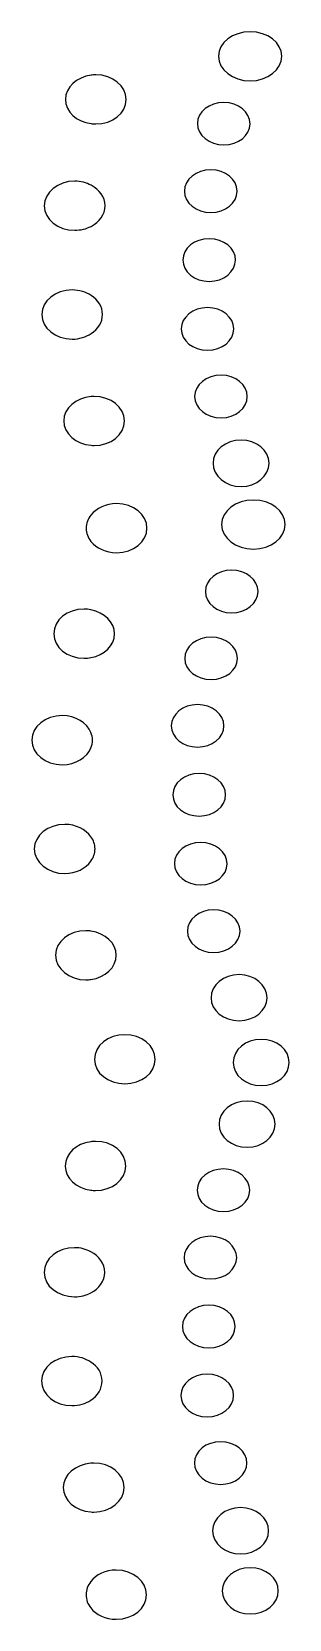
# Model space of a CAD drawing. Header units: centimetres. Extents: x -13.4 to 13.4, y -13.4 to 13.3.
# Drawn here: x -13.23 to -12.15, y -6.55 to 0.16 of the extents above; entities that cross this region are included whole.
import ezdxf

# ---------------------------------------------------------------- set-up
doc = ezdxf.new("R2010")
doc.units = ezdxf.units.CM
doc.header["$MEASUREMENT"] = 0
doc.layers.add('Layer 1', color=7, linetype='Continuous')

msp = doc.modelspace()

# ---------------------------------------------------------------- linework, layer by layer
at = {"layer": 'Layer 1', "color": 22, "lineweight": 25}
for points, knots in [([(-12.30973, 0.15669), (-12.23596, 0.15669), (-12.17661, 0.11051), (-12.17661, 0.05334), (-12.17661, 0.05334), (-12.17661, -0.00383), (-12.23596, -0.05084), (-12.30973, -0.05084), (-12.30973, -0.05084), (-12.3835, -0.05084), (-12.44368, -0.00383), (-12.44368, 0.05334), (-12.44368, 0.05334), (-12.44368, 0.11051), (-12.3835, 0.15669), (-12.30973, 0.15669)], [0, 0, 0, 0, 0.2, 0.2, 0.2, 0.2, 0.4, 0.4, 0.4, 0.4, 0.6, 0.6, 0.6, 0.6, 1, 1, 1, 1]), ([(-12.96126, -0.02521), (-12.89048, -0.02523), (-12.83308, -0.07211), (-12.8331, -0.12939), (-12.8331, -0.12939), (-12.83312, -0.18667), (-12.89048, -0.23277), (-12.96126, -0.23274), (-12.96126, -0.23274), (-12.96811, -0.23274), (-12.97455, -0.23193), (-12.9811, -0.23109), (-12.9811, -0.23109), (-13.04229, -0.22327), (-13.08943, -0.18116), (-13.08941, -0.12939), (-13.08941, -0.12939), (-13.08939, -0.07762), (-13.04229, -0.0347), (-12.9811, -0.02686), (-12.9811, -0.02686), (-12.97454, -0.02606), (-12.9681, -0.0252), (-12.96126, -0.02521)], [0, 0, 0, 0, 0.1428571, 0.1428571, 0.1428571, 0.1428571, 0.2857143, 0.2857143, 0.2857143, 0.2857143, 0.4285714, 0.4285714, 0.4285714, 0.4285714, 0.5714286, 0.5714286, 0.5714286, 0.5714286, 0.7142857, 0.7142857, 0.7142857, 0.7142857, 1, 1, 1, 1]), ([(-12.42135, -0.1418), (-12.36007, -0.14182), (-12.31054, -0.1823), (-12.31056, -0.23192), (-12.31056, -0.23192), (-12.31058, -0.28154), (-12.36008, -0.32124), (-12.42135, -0.32122), (-12.42135, -0.32122), (-12.48263, -0.3212), (-12.53299, -0.28072), (-12.53297, -0.2311), (-12.53297, -0.2311), (-12.53295, -0.18148), (-12.48263, -0.14178), (-12.42135, -0.1418)], [0, 0, 0, 0, 0.2, 0.2, 0.2, 0.2, 0.4, 0.4, 0.4, 0.4, 0.6, 0.6, 0.6, 0.6, 1, 1, 1, 1]), ([(-12.47592, -0.42622), (-12.41464, -0.42624), (-12.36511, -0.46672), (-12.36513, -0.51634), (-12.36513, -0.51634), (-12.36515, -0.56596), (-12.41465, -0.60649), (-12.47592, -0.60646), (-12.47592, -0.60646), (-12.5372, -0.60644), (-12.58756, -0.56596), (-12.58754, -0.51634), (-12.58754, -0.51634), (-12.58752, -0.46675), (-12.5372, -0.4262), (-12.47592, -0.42622)], [0, 0, 0, 0, 0.2, 0.2, 0.2, 0.2, 0.4, 0.4, 0.4, 0.4, 0.6, 0.6, 0.6, 0.6, 1, 1, 1, 1]), ([(-13.05056, -0.47418), (-13.025, -0.47419), (-13.00106, -0.48109), (-12.98111, -0.49154), (-12.98111, -0.49154), (-12.94573, -0.51), (-12.92239, -0.54174), (-12.92241, -0.57836), (-12.92241, -0.57836), (-12.92242, -0.61498), (-12.94568, -0.64675), (-12.98111, -0.66518), (-12.98111, -0.66518), (-13.00111, -0.67559), (-13.02505, -0.68173), (-13.05056, -0.68172), (-13.05056, -0.68172), (-13.1213, -0.6817), (-13.17874, -0.63565), (-13.17872, -0.57837), (-13.17872, -0.57837), (-13.1787, -0.52109), (-13.1213, -0.47417), (-13.05056, -0.47419), (-13.05056, -0.47419), (-13.05056, -0.47419), (-13.05056, -0.47418), (-13.05056, -0.47418)], [0, 0, 0, 0, 0.125, 0.125, 0.125, 0.125, 0.25, 0.25, 0.25, 0.25, 0.375, 0.375, 0.375, 0.375, 0.5, 0.5, 0.5, 0.5, 0.625, 0.625, 0.625, 0.625, 0.75, 0.75, 0.75, 0.75, 1, 1, 1, 1]), ([(-12.48336, -0.71726), (-12.42208, -0.71728), (-12.37172, -0.75776), (-12.37174, -0.80738), (-12.37174, -0.80738), (-12.37176, -0.857), (-12.42208, -0.89753), (-12.48336, -0.8975), (-12.48336, -0.8975), (-12.54464, -0.89748), (-12.59417, -0.857), (-12.59415, -0.80738), (-12.59415, -0.80738), (-12.59413, -0.75779), (-12.54463, -0.71724), (-12.48336, -0.71726)], [0, 0, 0, 0, 0.2, 0.2, 0.2, 0.2, 0.4, 0.4, 0.4, 0.4, 0.6, 0.6, 0.6, 0.6, 1, 1, 1, 1]), ([(-13.06131, -0.93389), (-13.03098, -0.9339), (-13.00305, -0.94279), (-12.98111, -0.95704), (-12.98111, -0.95704), (-12.95183, -0.97607), (-12.93314, -1.00452), (-12.93315, -1.03724), (-12.93315, -1.03724), (-12.93316, -1.06996), (-12.95185, -1.09926), (-12.98111, -1.11827), (-12.98111, -1.11827), (-13.00302, -1.13247), (-13.03098, -1.14143), (-13.06131, -1.14142), (-13.06131, -1.14142), (-13.13205, -1.1414), (-13.18949, -1.09452), (-13.18947, -1.03724), (-13.18947, -1.03724), (-13.18945, -0.97996), (-13.13205, -0.93383), (-13.06131, -0.93389)], [0, 0, 0, 0, 0.1428571, 0.1428571, 0.1428571, 0.1428571, 0.2857143, 0.2857143, 0.2857143, 0.2857143, 0.4285714, 0.4285714, 0.4285714, 0.4285714, 0.5714286, 0.5714286, 0.5714286, 0.5714286, 0.7142857, 0.7142857, 0.7142857, 0.7142857, 1, 1, 1, 1]), ([(-12.48998, -1.00831), (-12.4287, -1.00833), (-12.37917, -1.04875), (-12.37919, -1.09843), (-12.37919, -1.09843), (-12.37921, -1.14805), (-12.42871, -1.18858), (-12.48998, -1.18855), (-12.48998, -1.18855), (-12.55126, -1.18853), (-12.60075, -1.14805), (-12.60077, -1.09843), (-12.60077, -1.09843), (-12.60075, -1.04874), (-12.55125, -1.00829), (-12.48998, -1.00831)], [0, 0, 0, 0, 0.2, 0.2, 0.2, 0.2, 0.4, 0.4, 0.4, 0.4, 0.6, 0.6, 0.6, 0.6, 1, 1, 1, 1]), ([(-12.43292, -1.29356), (-12.37164, -1.29358), (-12.32211, -1.33406), (-12.32213, -1.38368), (-12.32213, -1.38368), (-12.32215, -1.4333), (-12.37165, -1.47383), (-12.43292, -1.4738), (-12.43292, -1.4738), (-12.4942, -1.47378), (-12.54456, -1.4333), (-12.54454, -1.38368), (-12.54454, -1.38368), (-12.54452, -1.33406), (-12.4942, -1.29353), (-12.43292, -1.29356)], [0, 0, 0, 0, 0.2, 0.2, 0.2, 0.2, 0.4, 0.4, 0.4, 0.4, 0.6, 0.6, 0.6, 0.6, 1, 1, 1, 1]), ([(-12.96871, -1.38368), (-12.89793, -1.38371), (-12.84053, -1.42975), (-12.84055, -1.48703), (-12.84055, -1.48703), (-12.84057, -1.54431), (-12.89793, -1.59123), (-12.96871, -1.59121), (-12.96871, -1.59121), (-12.97307, -1.59121), (-12.97684, -1.58996), (-12.98111, -1.58956), (-12.98111, -1.58956), (-13.04579, -1.58426), (-13.09688, -1.54079), (-13.09687, -1.48703), (-13.09687, -1.48703), (-13.09685, -1.43328), (-13.0458, -1.38972), (-12.98111, -1.3845), (-12.98111, -1.3845), (-12.97684, -1.38417), (-12.97306, -1.38367), (-12.96871, -1.38367), (-12.96871, -1.38367), (-12.96871, -1.38367), (-12.96871, -1.38368), (-12.96871, -1.38368)], [0, 0, 0, 0, 0.125, 0.125, 0.125, 0.125, 0.25, 0.25, 0.25, 0.25, 0.375, 0.375, 0.375, 0.375, 0.5, 0.5, 0.5, 0.5, 0.625, 0.625, 0.625, 0.625, 0.75, 0.75, 0.75, 0.75, 1, 1, 1, 1]), ([(-12.34859, -1.56807), (-12.2833, -1.56807), (-12.23035, -1.61173), (-12.23035, -1.66564), (-12.23035, -1.66564), (-12.23035, -1.71955), (-12.2833, -1.76403), (-12.34859, -1.76403), (-12.34859, -1.76403), (-12.41388, -1.76403), (-12.46683, -1.71955), (-12.46683, -1.66564), (-12.46683, -1.66564), (-12.46683, -1.61173), (-12.41388, -1.56807), (-12.34859, -1.56807)], [0, 0, 0, 0, 0.2, 0.2, 0.2, 0.2, 0.4, 0.4, 0.4, 0.4, 0.6, 0.6, 0.6, 0.6, 1, 1, 1, 1]), ([(-12.87362, -1.83596), (-12.80284, -1.83598), (-12.74544, -1.88286), (-12.74546, -1.94014), (-12.74546, -1.94014), (-12.74548, -1.99742), (-12.80284, -2.04352), (-12.87362, -2.04349), (-12.87362, -2.04349), (-12.9193, -2.04347), (-12.95925, -2.02467), (-12.98193, -1.99553), (-12.98193, -1.99553), (-12.99437, -1.9795), (-13.00178, -1.96042), (-13.00177, -1.94013), (-13.00177, -1.94013), (-13.00176, -1.91977), (-12.99438, -1.90075), (-12.98193, -1.88473), (-12.98193, -1.88473), (-12.95923, -1.85558), (-12.91929, -1.8359), (-12.87362, -1.83595), (-12.87362, -1.83595), (-12.87362, -1.83595), (-12.87362, -1.83596), (-12.87362, -1.83596)], [0, 0, 0, 0, 0.125, 0.125, 0.125, 0.125, 0.25, 0.25, 0.25, 0.25, 0.375, 0.375, 0.375, 0.375, 0.5, 0.5, 0.5, 0.5, 0.625, 0.625, 0.625, 0.625, 0.75, 0.75, 0.75, 0.75, 1, 1, 1, 1]), ([(-12.2965, -1.82107), (-12.22273, -1.82107), (-12.16255, -1.86725), (-12.16255, -1.92442), (-12.16255, -1.92442), (-12.16255, -1.98159), (-12.22273, -2.0286), (-12.2965, -2.0286), (-12.2965, -2.0286), (-12.37027, -2.0286), (-12.43045, -1.98159), (-12.43045, -1.92442), (-12.43045, -1.92442), (-12.43045, -1.86725), (-12.37027, -1.82107), (-12.2965, -1.82107)], [0, 0, 0, 0, 0.2, 0.2, 0.2, 0.2, 0.4, 0.4, 0.4, 0.4, 0.6, 0.6, 0.6, 0.6, 1, 1, 1, 1]), ([(-12.38828, -2.11708), (-12.327, -2.1171), (-12.27664, -2.15758), (-12.27666, -2.2072), (-12.27666, -2.2072), (-12.27668, -2.25682), (-12.327, -2.29735), (-12.38828, -2.29732), (-12.38828, -2.29732), (-12.44956, -2.2973), (-12.49909, -2.25682), (-12.49907, -2.2072), (-12.49907, -2.2072), (-12.49905, -2.15761), (-12.44955, -2.11705), (-12.38828, -2.11708)], [0, 0, 0, 0, 0.2, 0.2, 0.2, 0.2, 0.4, 0.4, 0.4, 0.4, 0.6, 0.6, 0.6, 0.6, 1, 1, 1, 1]), ([(-13.01087, -2.28161), (-13.00095, -2.28161), (-12.99122, -2.28313), (-12.98193, -2.28492), (-12.98193, -2.28492), (-12.92505, -2.29549), (-12.8827, -2.33651), (-12.88271, -2.38579), (-12.88271, -2.38579), (-12.88273, -2.43508), (-12.92505, -2.47607), (-12.98193, -2.48666), (-12.98193, -2.48666), (-12.99122, -2.48837), (-13.00095, -2.48914), (-13.01087, -2.48914), (-13.01087, -2.48914), (-13.08161, -2.48912), (-13.13905, -2.44307), (-13.13903, -2.38579), (-13.13903, -2.38579), (-13.13901, -2.32851), (-13.08161, -2.28159), (-13.01087, -2.28161)], [0, 0, 0, 0, 0.1428571, 0.1428571, 0.1428571, 0.1428571, 0.2857143, 0.2857143, 0.2857143, 0.2857143, 0.4285714, 0.4285714, 0.4285714, 0.4285714, 0.5714286, 0.5714286, 0.5714286, 0.5714286, 0.7142857, 0.7142857, 0.7142857, 0.7142857, 1, 1, 1, 1]), ([(-12.47509, -2.39985), (-12.41381, -2.39987), (-12.36345, -2.44035), (-12.36347, -2.48997), (-12.36347, -2.48997), (-12.36349, -2.53959), (-12.41381, -2.57929), (-12.47509, -2.57927), (-12.47509, -2.57927), (-12.53637, -2.57925), (-12.5859, -2.53959), (-12.58588, -2.48997), (-12.58588, -2.48997), (-12.58586, -2.44035), (-12.53636, -2.39982), (-12.47509, -2.39985)], [0, 0, 0, 0, 0.2, 0.2, 0.2, 0.2, 0.4, 0.4, 0.4, 0.4, 0.6, 0.6, 0.6, 0.6, 1, 1, 1, 1]), ([(-13.10348, -2.73141), (-13.04664, -2.73143), (-12.99864, -2.76188), (-12.98194, -2.80334), (-12.98194, -2.80334), (-12.97784, -2.81352), (-12.97532, -2.8243), (-12.97533, -2.83559), (-12.97533, -2.83559), (-12.97533, -2.84681), (-12.97783, -2.85766), (-12.98194, -2.86784), (-12.98194, -2.86784), (-12.99867, -2.90939), (-13.0466, -2.93897), (-13.10348, -2.93895), (-13.10348, -2.93895), (-13.17422, -2.93893), (-13.23166, -2.89288), (-13.23164, -2.8356), (-13.23164, -2.8356), (-13.23162, -2.77822), (-13.17422, -2.7314), (-13.10348, -2.73142), (-13.10348, -2.73142), (-13.10348, -2.73142), (-13.10348, -2.73141), (-13.10348, -2.73141)], [0, 0, 0, 0, 0.125, 0.125, 0.125, 0.125, 0.25, 0.25, 0.25, 0.25, 0.375, 0.375, 0.375, 0.375, 0.5, 0.5, 0.5, 0.5, 0.625, 0.625, 0.625, 0.625, 0.75, 0.75, 0.75, 0.75, 1, 1, 1, 1]), ([(-12.53214, -2.6851), (-12.47086, -2.68512), (-12.4205, -2.7256), (-12.42052, -2.77522), (-12.42052, -2.77522), (-12.42054, -2.82484), (-12.47086, -2.86454), (-12.53214, -2.86452), (-12.53214, -2.86452), (-12.59342, -2.8645), (-12.64295, -2.82484), (-12.64293, -2.77522), (-12.64293, -2.77522), (-12.64291, -2.7256), (-12.59341, -2.68507), (-12.53214, -2.6851)], [0, 0, 0, 0, 0.2, 0.2, 0.2, 0.2, 0.4, 0.4, 0.4, 0.4, 0.6, 0.6, 0.6, 0.6, 1, 1, 1, 1]), ([(-12.52553, -2.97614), (-12.46425, -2.97616), (-12.41389, -3.01664), (-12.41391, -3.06626), (-12.41391, -3.06626), (-12.41393, -3.11588), (-12.46425, -3.15558), (-12.52553, -3.15556), (-12.52553, -3.15556), (-12.58681, -3.15554), (-12.63634, -3.11588), (-12.63632, -3.06626), (-12.63632, -3.06626), (-12.6363, -3.01664), (-12.5868, -2.97611), (-12.52553, -2.97614)], [0, 0, 0, 0, 0.2, 0.2, 0.2, 0.2, 0.4, 0.4, 0.4, 0.4, 0.6, 0.6, 0.6, 0.6, 1, 1, 1, 1]), ([(-13.09273, -3.19112), (-13.04518, -3.19114), (-13.00404, -3.21209), (-12.98194, -3.24321), (-12.98194, -3.24321), (-12.97116, -3.25843), (-12.96457, -3.27566), (-12.96458, -3.29447), (-12.96458, -3.29447), (-12.96459, -3.31328), (-12.97111, -3.33052), (-12.98194, -3.34573), (-12.98194, -3.34573), (-13.0041, -3.37683), (-13.04519, -3.39866), (-13.09273, -3.39865), (-13.09273, -3.39865), (-13.16347, -3.39863), (-13.22091, -3.35175), (-13.22089, -3.29447), (-13.22089, -3.29447), (-13.22087, -3.23712), (-13.16347, -3.19113), (-13.09273, -3.19112)], [0, 0, 0, 0, 0.1428571, 0.1428571, 0.1428571, 0.1428571, 0.2857143, 0.2857143, 0.2857143, 0.2857143, 0.4285714, 0.4285714, 0.4285714, 0.4285714, 0.5714286, 0.5714286, 0.5714286, 0.5714286, 0.7142857, 0.7142857, 0.7142857, 0.7142857, 1, 1, 1, 1]), ([(-12.51891, -3.26719), (-12.45763, -3.26721), (-12.40727, -3.30769), (-12.40729, -3.35731), (-12.40729, -3.35731), (-12.40731, -3.407), (-12.45763, -3.44663), (-12.51891, -3.44661), (-12.51891, -3.44661), (-12.58023, -3.44659), (-12.62972, -3.40617), (-12.6297, -3.35649), (-12.6297, -3.35649), (-12.62968, -3.30687), (-12.58018, -3.26717), (-12.51891, -3.26719)], [0, 0, 0, 0, 0.2, 0.2, 0.2, 0.2, 0.4, 0.4, 0.4, 0.4, 0.6, 0.6, 0.6, 0.6, 1, 1, 1, 1]), ([(-12.46434, -3.55161), (-12.40306, -3.55163), (-12.3527, -3.59211), (-12.35272, -3.64173), (-12.35272, -3.64173), (-12.35274, -3.69135), (-12.40306, -3.73187), (-12.46434, -3.73185), (-12.46434, -3.73185), (-12.52562, -3.73183), (-12.57515, -3.69135), (-12.57513, -3.64173), (-12.57513, -3.64173), (-12.57511, -3.59211), (-12.52561, -3.55158), (-12.46434, -3.55161)], [0, 0, 0, 0, 0.2, 0.2, 0.2, 0.2, 0.4, 0.4, 0.4, 0.4, 0.6, 0.6, 0.6, 0.6, 1, 1, 1, 1]), ([(-13.00343, -3.64008), (-12.99605, -3.64008), (-12.98894, -3.64076), (-12.98193, -3.64173), (-12.98193, -3.64173), (-12.92144, -3.65008), (-12.87525, -3.69213), (-12.87527, -3.74343), (-12.87527, -3.74343), (-12.87529, -3.79473), (-12.92144, -3.83771), (-12.98193, -3.84596), (-12.98193, -3.84596), (-12.98894, -3.84697), (-12.99604, -3.84762), (-13.00343, -3.84761), (-13.00343, -3.84761), (-13.07417, -3.84759), (-13.13161, -3.80071), (-13.13159, -3.74343), (-13.13159, -3.74343), (-13.13157, -3.68615), (-13.07417, -3.64005), (-13.00343, -3.64008)], [0, 0, 0, 0, 0.1428571, 0.1428571, 0.1428571, 0.1428571, 0.2857143, 0.2857143, 0.2857143, 0.2857143, 0.4285714, 0.4285714, 0.4285714, 0.4285714, 0.5714286, 0.5714286, 0.5714286, 0.5714286, 0.7142857, 0.7142857, 0.7142857, 0.7142857, 1, 1, 1, 1]), ([(-12.35686, -3.82529), (-12.29157, -3.82529), (-12.23862, -3.86895), (-12.23862, -3.92286), (-12.23862, -3.92286), (-12.23862, -3.97677), (-12.29157, -4.02043), (-12.35686, -4.02043), (-12.35686, -4.02043), (-12.42215, -4.02043), (-12.4751, -3.97677), (-12.4751, -3.92286), (-12.4751, -3.92286), (-12.4751, -3.86895), (-12.42215, -3.82529), (-12.35686, -3.82529)], [0, 0, 0, 0, 0.2, 0.2, 0.2, 0.2, 0.4, 0.4, 0.4, 0.4, 0.6, 0.6, 0.6, 0.6, 1, 1, 1, 1]), ([(-12.8389, -4.07913), (-12.76812, -4.07915), (-12.71072, -4.12603), (-12.71074, -4.18331), (-12.71074, -4.18331), (-12.71076, -4.24059), (-12.76812, -4.28669), (-12.8389, -4.28666), (-12.8389, -4.28666), (-12.90964, -4.28664), (-12.96708, -4.24059), (-12.96706, -4.18331), (-12.96706, -4.18331), (-12.96704, -4.12603), (-12.90968, -4.0791), (-12.8389, -4.07913)], [0, 0, 0, 0, 0.2, 0.2, 0.2, 0.2, 0.4, 0.4, 0.4, 0.4, 0.6, 0.6, 0.6, 0.6, 1, 1, 1, 1]), ([(-12.26343, -4.09897), (-12.19814, -4.09897), (-12.14519, -4.14263), (-12.14519, -4.19654), (-12.14519, -4.19654), (-12.14519, -4.25045), (-12.19814, -4.29411), (-12.26343, -4.29411), (-12.26343, -4.29411), (-12.32872, -4.29411), (-12.38167, -4.25045), (-12.38167, -4.19654), (-12.38167, -4.19654), (-12.38167, -4.14263), (-12.32872, -4.09897), (-12.26343, -4.09897)], [0, 0, 0, 0, 0.2, 0.2, 0.2, 0.2, 0.4, 0.4, 0.4, 0.4, 0.6, 0.6, 0.6, 0.6, 1, 1, 1, 1]), ([(-12.32296, -4.35942), (-12.25767, -4.35942), (-12.20472, -4.40308), (-12.20472, -4.45699), (-12.20472, -4.45699), (-12.20472, -4.5109), (-12.25767, -4.55456), (-12.32296, -4.55456), (-12.32296, -4.55456), (-12.38825, -4.55456), (-12.4412, -4.5109), (-12.4412, -4.45699), (-12.4412, -4.45699), (-12.4412, -4.40308), (-12.38825, -4.35942), (-12.32296, -4.35942)], [0, 0, 0, 0, 0.2, 0.2, 0.2, 0.2, 0.4, 0.4, 0.4, 0.4, 0.6, 0.6, 0.6, 0.6, 1, 1, 1, 1]), ([(-12.96209, -4.52974), (-12.89131, -4.52976), (-12.83474, -4.57664), (-12.83476, -4.63392), (-12.83476, -4.63392), (-12.83478, -4.69127), (-12.89214, -4.7373), (-12.96292, -4.73727), (-12.96292, -4.73727), (-12.96977, -4.73727), (-12.97621, -4.73646), (-12.98276, -4.73562), (-12.98276, -4.73562), (-13.04395, -4.72787), (-13.09026, -4.68569), (-13.09025, -4.63392), (-13.09025, -4.63392), (-13.09023, -4.58222), (-13.04396, -4.53917), (-12.98276, -4.53139), (-12.98276, -4.53139), (-12.9762, -4.53052), (-12.96894, -4.52973), (-12.96209, -4.52974)], [0, 0, 0, 0, 0.1428571, 0.1428571, 0.1428571, 0.1428571, 0.2857143, 0.2857143, 0.2857143, 0.2857143, 0.4285714, 0.4285714, 0.4285714, 0.4285714, 0.5714286, 0.5714286, 0.5714286, 0.5714286, 0.7142857, 0.7142857, 0.7142857, 0.7142857, 1, 1, 1, 1]), ([(-12.423, -4.64632), (-12.36172, -4.64634), (-12.31136, -4.68682), (-12.31138, -4.73644), (-12.31138, -4.73644), (-12.3114, -4.78606), (-12.36172, -4.82576), (-12.423, -4.82574), (-12.423, -4.82574), (-12.48428, -4.82572), (-12.53381, -4.78524), (-12.53379, -4.73562), (-12.53379, -4.73562), (-12.53377, -4.686), (-12.48427, -4.6463), (-12.423, -4.64632)], [0, 0, 0, 0, 0.2, 0.2, 0.2, 0.2, 0.4, 0.4, 0.4, 0.4, 0.6, 0.6, 0.6, 0.6, 1, 1, 1, 1]), ([(-12.47757, -4.93075), (-12.41629, -4.93077), (-12.36676, -4.97125), (-12.36678, -5.02087), (-12.36678, -5.02087), (-12.3668, -5.07049), (-12.4163, -5.11101), (-12.47757, -5.11099), (-12.47757, -5.11099), (-12.53885, -5.11097), (-12.58921, -5.07049), (-12.58919, -5.02087), (-12.58919, -5.02087), (-12.58917, -4.97128), (-12.53885, -4.93072), (-12.47757, -4.93075)], [0, 0, 0, 0, 0.2, 0.2, 0.2, 0.2, 0.4, 0.4, 0.4, 0.4, 0.6, 0.6, 0.6, 0.6, 1, 1, 1, 1]), ([(-13.05139, -4.97871), (-13.02583, -4.97872), (-13.00272, -4.98562), (-12.98276, -4.99607), (-12.98276, -4.99607), (-12.94738, -5.01453), (-12.92322, -5.04627), (-12.92323, -5.08289), (-12.92323, -5.08289), (-12.92324, -5.11951), (-12.94732, -5.15128), (-12.98276, -5.16971), (-12.98276, -5.16971), (-13.00276, -5.18012), (-13.02587, -5.18626), (-13.05139, -5.18625), (-13.05139, -5.18625), (-13.12213, -5.18623), (-13.17957, -5.14018), (-13.17955, -5.0829), (-13.17955, -5.0829), (-13.17953, -5.02562), (-13.12213, -4.9787), (-13.05139, -4.97872), (-13.05139, -4.97872), (-13.05139, -4.97872), (-13.05139, -4.97871), (-13.05139, -4.97871)], [0, 0, 0, 0, 0.125, 0.125, 0.125, 0.125, 0.25, 0.25, 0.25, 0.25, 0.375, 0.375, 0.375, 0.375, 0.5, 0.5, 0.5, 0.5, 0.625, 0.625, 0.625, 0.625, 0.75, 0.75, 0.75, 0.75, 1, 1, 1, 1]), ([(-12.48419, -5.22179), (-12.42291, -5.22181), (-12.37338, -5.26222), (-12.3734, -5.31191), (-12.3734, -5.31191), (-12.37342, -5.36153), (-12.42292, -5.40206), (-12.48419, -5.40203), (-12.48419, -5.40203), (-12.54547, -5.40201), (-12.59583, -5.36153), (-12.59581, -5.31191), (-12.59581, -5.31191), (-12.59579, -5.26222), (-12.54547, -5.22176), (-12.48419, -5.22179)], [0, 0, 0, 0, 0.2, 0.2, 0.2, 0.2, 0.4, 0.4, 0.4, 0.4, 0.6, 0.6, 0.6, 0.6, 1, 1, 1, 1]), ([(-13.06214, -5.43842), (-13.03181, -5.43843), (-13.00471, -5.44732), (-12.98276, -5.46157), (-12.98276, -5.46157), (-12.95348, -5.4806), (-12.93479, -5.50905), (-12.9348, -5.54177), (-12.9348, -5.54177), (-12.93481, -5.57449), (-12.9535, -5.60379), (-12.98276, -5.6228), (-12.98276, -5.6228), (-13.00467, -5.63704), (-13.03181, -5.64596), (-13.06214, -5.64595), (-13.06214, -5.64595), (-13.13288, -5.64593), (-13.19032, -5.59905), (-13.1903, -5.54177), (-13.1903, -5.54177), (-13.19028, -5.48449), (-13.13288, -5.43836), (-13.06214, -5.43842)], [0, 0, 0, 0, 0.1428571, 0.1428571, 0.1428571, 0.1428571, 0.2857143, 0.2857143, 0.2857143, 0.2857143, 0.4285714, 0.4285714, 0.4285714, 0.4285714, 0.5714286, 0.5714286, 0.5714286, 0.5714286, 0.7142857, 0.7142857, 0.7142857, 0.7142857, 1, 1, 1, 1]), ([(-12.49163, -5.51283), (-12.43035, -5.51285), (-12.37999, -5.55333), (-12.38001, -5.60295), (-12.38001, -5.60295), (-12.38003, -5.65257), (-12.43035, -5.6931), (-12.49163, -5.69307), (-12.49163, -5.69307), (-12.55291, -5.69305), (-12.60244, -5.65257), (-12.60242, -5.60295), (-12.60242, -5.60295), (-12.6024, -5.55333), (-12.5529, -5.5128), (-12.49163, -5.51283)], [0, 0, 0, 0, 0.2, 0.2, 0.2, 0.2, 0.4, 0.4, 0.4, 0.4, 0.6, 0.6, 0.6, 0.6, 1, 1, 1, 1]), ([(-12.43458, -5.79809), (-12.3733, -5.79811), (-12.32377, -5.83853), (-12.32379, -5.88821), (-12.32379, -5.88821), (-12.32381, -5.93783), (-12.37331, -5.97836), (-12.43458, -5.97833), (-12.43458, -5.97833), (-12.49586, -5.97831), (-12.54539, -5.93783), (-12.54537, -5.88821), (-12.54537, -5.88821), (-12.54535, -5.83852), (-12.49585, -5.79806), (-12.43458, -5.79809)], [0, 0, 0, 0, 0.2, 0.2, 0.2, 0.2, 0.4, 0.4, 0.4, 0.4, 0.6, 0.6, 0.6, 0.6, 1, 1, 1, 1]), ([(-12.97036, -5.88821), (-12.89958, -5.88823), (-12.84218, -5.93428), (-12.8422, -5.99156), (-12.8422, -5.99156), (-12.84222, -6.04884), (-12.89958, -6.09576), (-12.97036, -6.09574), (-12.97036, -6.09574), (-12.97472, -6.09574), (-12.97849, -6.09525), (-12.98276, -6.09491), (-12.98276, -6.09491), (-13.04744, -6.08961), (-13.09853, -6.04531), (-13.09852, -5.99156), (-13.09852, -5.99156), (-13.0985, -5.93781), (-13.04745, -5.89425), (-12.98276, -5.88903), (-12.98276, -5.88903), (-12.97849, -5.88863), (-12.97471, -5.8882), (-12.97036, -5.8882), (-12.97036, -5.8882), (-12.97036, -5.8882), (-12.97036, -5.88821), (-12.97036, -5.88821)], [0, 0, 0, 0, 0.125, 0.125, 0.125, 0.125, 0.25, 0.25, 0.25, 0.25, 0.375, 0.375, 0.375, 0.375, 0.5, 0.5, 0.5, 0.5, 0.625, 0.625, 0.625, 0.625, 0.75, 0.75, 0.75, 0.75, 1, 1, 1, 1]), ([(-12.35024, -6.07673), (-12.28495, -6.07673), (-12.232, -6.12039), (-12.232, -6.1743), (-12.232, -6.1743), (-12.232, -6.22821), (-12.28495, -6.27187), (-12.35024, -6.27187), (-12.35024, -6.27187), (-12.41553, -6.27187), (-12.46848, -6.22821), (-12.46848, -6.1743), (-12.46848, -6.1743), (-12.46848, -6.12039), (-12.41553, -6.07673), (-12.35024, -6.07673)], [0, 0, 0, 0, 0.2, 0.2, 0.2, 0.2, 0.4, 0.4, 0.4, 0.4, 0.6, 0.6, 0.6, 0.6, 1, 1, 1, 1]), ([(-12.87528, -6.34048), (-12.8045, -6.3405), (-12.7471, -6.38738), (-12.74712, -6.44466), (-12.74712, -6.44466), (-12.74714, -6.50194), (-12.8045, -6.54804), (-12.87528, -6.54801), (-12.87528, -6.54801), (-12.92096, -6.54799), (-12.96008, -6.52919), (-12.98277, -6.50005), (-12.98277, -6.50005), (-12.99521, -6.48402), (-13.00262, -6.46498), (-13.00261, -6.44465), (-13.00261, -6.44465), (-13.0026, -6.42436), (-12.99522, -6.40527), (-12.98277, -6.38925), (-12.98277, -6.38925), (-12.96007, -6.36013), (-12.92096, -6.34042), (-12.87528, -6.34047), (-12.87528, -6.34047), (-12.87528, -6.34047), (-12.87528, -6.34048), (-12.87528, -6.34048)], [0, 0, 0, 0, 0.125, 0.125, 0.125, 0.125, 0.25, 0.25, 0.25, 0.25, 0.375, 0.375, 0.375, 0.375, 0.5, 0.5, 0.5, 0.5, 0.625, 0.625, 0.625, 0.625, 0.75, 0.75, 0.75, 0.75, 1, 1, 1, 1]), ([(-12.30973, -6.33056), (-12.24444, -6.33056), (-12.19149, -6.37422), (-12.19149, -6.42813), (-12.19149, -6.42813), (-12.19149, -6.48204), (-12.24444, -6.5257), (-12.30973, -6.5257), (-12.30973, -6.5257), (-12.37502, -6.5257), (-12.42797, -6.48204), (-12.42797, -6.42813), (-12.42797, -6.42813), (-12.42797, -6.37422), (-12.37502, -6.33056), (-12.30973, -6.33056)], [0, 0, 0, 0, 0.2, 0.2, 0.2, 0.2, 0.4, 0.4, 0.4, 0.4, 0.6, 0.6, 0.6, 0.6, 1, 1, 1, 1])]:
    msp.add_open_spline(points, degree=3, knots=knots, dxfattribs=at)

doc.saveas('drawing.dxf')
